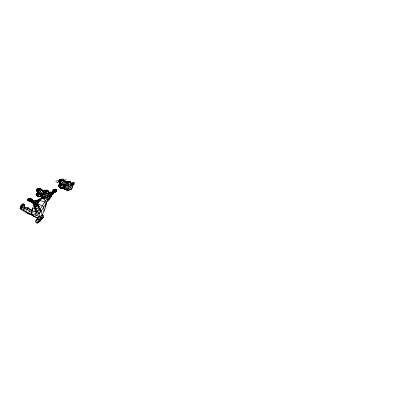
<?xml version="1.0" encoding="UTF-8"?>
<svg xmlns="http://www.w3.org/2000/svg" width="402" height="402" viewBox="0 0 402 402"><rect width="100%" height="100%" fill="white"/><g stroke="black" fill="none" stroke-linecap="round" stroke-linejoin="round"><path stroke-width="0.6" d="M37.476 218.633L36.034 220.291L35.723 221.371L36.311 222.773L37.21 223.095L40.537 220.793L41.773 218.668L41.783 218L41.15 217.351M23.13 210.467L24.823 208.12L24.14 206.734L24.542 205.568L24.065 204.296L23.321 203.859L22.311 204.256L20.984 205.789L20.1 208.744L27.758 213.648L32.678 215.407L36.592 217.557L38.823 219.894L39.798 220.195L41.125 219.397C42.18 213.336 46.32 208.161 46.476 201.819L43.728 198.97L42.044 198.347L38.858 199.261L37.587 200.563M27.768 213.07L27.758 213.648L29.683 211.166L30.401 209.548L28.175 207.688L24.939 207.723L24.577 208.11M63.214 187.578L64.149 189.267L67.993 190.458L70.325 189.789L71.913 188.573L68.27 185.654L63.235 186.206L61.576 184.975L59.617 185.166L58.546 185.875L60.189 188.096L60.943 188.186L61.878 187.603L63.235 186.206L63.521 185L61.501 183.744L59.32 184.392L58.777 184.935L58.546 185.875L59.355 187.342L60.189 188.096L63.777 187.588L65.39 186.201L65.591 184.845L66.556 183.121C65.3 180.95 62.672 178.955 60.019 179.448C59.31 180.9 60.029 182.794 60.782 184.091L59.792 183.804L59.225 182.423L59.29 180.171L60.305 179.689M65.395 182.026L66.993 181.297L68.084 181.297L69.099 182.614L68.27 185.654L64.104 184.186L60.808 180.88L60.747 179.734L61.189 179.423L61.315 180.121L60.144 181.372L59.35 181.317L59.29 180.171C61.958 178.744 64.606 181.624 66.556 183.121L69.099 182.614L70.677 182.92L71.742 183.523L71.471 185.473L72.692 185.764L74.119 184.071L74.285 182.83L73.154 182.372L71.742 183.523L70.702 187.367L68.652 188.935L65.647 189.804L63.787 187.598L67.737 188.071L70.325 189.789L71.913 188.573L72.712 185.593M40.909 196.357L39.758 196.804L41.707 195.04L41.994 193.93L42.652 193.442L40.878 193.558L38.909 192.945L36.853 193.548L36.331 194.071L36.09 194.985L37.843 196.839L41.411 196.307L42.959 194.975L43.185 193.653L44.145 191.985L43.853 191.236C42.225 189.975 40.285 187.754 38.009 188.714L37.718 188.498L37.024 189.181L36.959 191.352L38.386 193.483L39.175 193.236L41.039 193.864L45.783 194.427L48.17 196.06L49.26 192.317L48.114 190.674L47.119 190.191L45.898 190.171M43.667 190.638L45.753 190.166L46.657 191.468L45.783 194.427L41.667 193.05L40.26 191.87L38.441 189.885L38.391 188.774L38.838 188.463L38.939 189.151L37.803 190.357L37.074 190.292L37.024 189.181L38.391 188.774L39.989 189.176L44.145 191.985L48.888 194.402L49.622 195.407M41.406 215.698L42.416 215.01L43.155 215.537L43.346 216.979L41.783 218L40.597 219.969L40.537 220.793L38.21 222.512M39.893 193.623L38.11 191.452L37.723 188.85L37.994 188.407L39.009 188.267L39.728 188.493L39.989 189.176L39.496 189.327M20.175 208.447L21.527 205.206L22.803 205.005L23.547 205.442L24.939 207.723L24.823 208.12L28.1 208.231L30.376 210.02L32.366 210.357L30.401 209.548M38.748 200.141L38.858 199.261L40.326 198.97M53.345 192.432L55.989 191.844L56.581 191.251L56.732 189.85L55.551 189.146L53.958 189.623L52.833 190.633C51.727 194.789 47.602 197.683 43.401 198.075L43.728 198.97C47.823 198.347 50.426 195.116 52.652 191.945L53.004 190.935L53.853 190.342L55.938 190.076L56.632 190.563C52.21 193.447 50.567 198.774 46.521 202.201M72.692 185.764L73.154 182.372M73.536 184.85L73.857 182.473M71.993 185.719L72.37 182.94M28.175 207.688L27.356 209.447L25.346 211.949L25.432 211.392M56.632 190.563L56.732 189.85L55.551 189.146L53.958 189.623L53.853 190.342L54.491 191.422L55.185 191.915L55.989 191.844M52.833 190.633L52.652 191.945L53.104 192.015L54.491 191.422L55.36 190.478M55.476 189.684L55.551 189.146M55.185 191.915L55.27 191.337M55.31 190.829L56.044 189.362L54.953 189.317L54.853 190.03L55.31 190.829L56.581 191.251L56.27 189.458M56.004 191.317L56.064 190.89M55.205 191.829L54.968 192.317L54.25 192.442L53.556 191.955L53.642 191.382M24.823 208.12L21.939 206.347L20.984 206.588L20.1 208.744L23.321 203.859L22.773 204.447M54.285 192.447L53.803 192.503L52.903 193.839L52.592 193.468C51.16 197.357 46.833 199.437 46.004 203.543C42.748 208.392 40.094 215.442 33.517 216.266L31.673 214.256L31.637 212.779L27.356 209.447L24.341 208.909L21.381 207.161L20.768 207.347L20.648 208.161L23.492 210.08L28.296 213.09L31.673 214.256L33.517 216.266L36.592 217.557L39.818 216.698L42.079 214.99L41.22 210.929L39.622 208.804M44.642 190.498L44.738 190.151L43.064 190.99L44.592 191.121L44.738 190.151L47.119 190.191L48.21 191.754L49.26 192.317L51.059 191.98L51.843 192.568L51.411 194.01M45.491 206.889L46.004 203.543L44.728 202.065L39.944 200.518L37.808 201.126M24.065 204.296L20.849 209.186L20.924 208.884M35.331 209.507L35.009 211.296L35.431 213.924L36.748 215.402L39.818 216.698L41.476 218.296L40.692 219.135M44.104 196.523L43.954 197.146M69.687 186.573L67.737 188.071L64.883 188.895L63.461 188.387L63.225 187.533L64.426 187.181L69.687 186.573L70.365 184.95L70.677 182.92L69.456 181.342L68.084 181.297L66.219 182.362L65.36 182.121L65.295 182.377M63.325 184.694L65.064 184.613L64.451 185.096L64.179 186.237L62.144 188.071L62.235 187.749L64.426 187.181M41.059 189.448L40.13 188.769L41.044 189.056L41.24 190.417L40.26 191.87L38.441 192.97L37.677 191.583L37.451 188.93L37.723 188.488L39.009 188.267L40.13 188.769L39.105 190.714L37.667 191.588L36.959 191.352L36.748 190.503L37.009 189.498L37.471 188.875L37.587 189.136M61.576 184.975L59.194 186.458L59.787 186.528L61.576 184.975L61.802 184.036L61.501 183.744L58.777 184.935M60.104 184.372L59.732 185.242L59.973 184.297L61.802 184.036L63.521 185L68.27 185.654C65.978 183.603 62.848 178.94 59.285 180.478L58.968 181.553L59.225 182.423L60.004 182.649L61.506 181.734L62.405 180.151L62.099 179.458L61.315 179.237L60.019 179.448L59.591 180.408L59.29 180.171M38.451 192.965L37.542 192.669L36.748 190.503L37.009 189.498C40.401 188.051 43.572 192.457 45.783 194.427L40.733 195.035L38.934 194.151L37.064 194.322L36.09 194.985L37.843 196.839M66.898 181.649L66.993 181.297L69.456 181.342L70.445 181.86L71.742 183.523M60.385 179.377L61.315 179.237L63.431 180.051L63.692 181.443L62.687 182.94L61.365 183.92L60.466 182.508L60.225 181.056L59.35 181.317L59.285 180.478M60.647 179.428L62.099 179.458L63.486 178.905M60.154 181.362L60.24 181.051M61.189 179.423L60.305 179.362L60.044 179.815L60.144 181.372M60.004 182.649L60.134 182.146M60.466 182.508L60.596 182.011L61.506 181.734M59.35 181.317L60.808 180.88L61.315 180.121M60.747 179.734L61.044 179.965L61.315 179.237L61.199 179.729M60.481 182.498L60.607 182.005M39.758 196.804L39.853 196.493L42.029 195.92L47.165 195.312L48.21 191.754L43.843 191.241L46.034 190.573L44.592 191.121L43.064 190.99M40.878 193.558L40.733 195.035L38.557 196.935L37.22 195.638L37.064 194.322L37.436 193.478L38.909 192.945L39.175 193.236L38.934 194.151L37.235 195.638L36.672 195.563L38.924 194.156L38.13 194.387L37.914 195.201L36.672 195.563M59.792 183.804L58.968 181.553L59.255 180.508M59.466 182.704L59.602 182.196M59.853 181.463L59.747 181.011M60.36 179.518L60.687 179.282M38.557 196.935L38.642 196.608M36.09 194.985L37.18 194.397L37.426 193.483L39.175 193.236M37.235 195.638L37.095 195.282L37.914 195.201L39.431 196.377L40.547 196.292M31.637 199.02L32.351 199.608L32.21 199.261L31.637 199.02L32.21 199.261L31.889 199.955L32.155 199.945L32.351 199.608L31.874 199.01L30.592 199.839L30.331 198.789L29.487 198.633L28.034 198.935L27.683 199.709L28.004 200.523L29.245 201.181L30.889 201.035L29.245 201.181L28.004 200.523L27.683 199.709L28.889 199.719L30.652 200.427M45.436 191.302L45.753 190.166L43.532 190.824L44.738 190.151C42.305 192.01 46.2 190.372 44.019 190.824M37.723 189.91L37.074 190.292L38.441 189.885L38.838 188.463L38.095 188.412M38.11 191.452L38.26 190.965L39.105 190.714M36.939 189.749L37.471 188.875M36.959 191.352L37.24 190.357L36.748 190.503M37.532 190.437L37.431 190M38.009 188.714L38.11 188.402M37.803 190.357L37.713 189.915L38.441 189.885M37.677 191.583L37.818 191.096M50.074 192.091L49.195 194.995L49.989 195.518M50.114 195.101L51.059 191.98M48.898 193.513L49.26 192.317M36.974 205.04L39.944 200.518L42.044 198.347L44.964 197.764L45.305 196.744L47.165 195.312M62.682 187.468L62.456 188.086L62.863 188.628L63.627 188.156M62.863 188.628L63.325 187.347M37.853 200.789L37.687 200.181L37.115 200.457L35.08 204.528C35.753 207.809 36.698 211.221 39.135 213.668L39.009 209.995L38.517 207.774L36.788 206.286L36.19 203.93L33.557 203.713L33.879 204.427L35.08 204.528C36.527 203.884 37.934 202.643 38.105 200.985L35.924 200.357C34.205 201.075 32.848 203.327 34.054 205.035L35.25 205.141C36.703 204.497 38.105 203.251 38.275 201.598L37.687 200.181L35.924 200.357L33.879 204.427L35.929 211.005L36.939 212.829L39.135 213.668L39.818 216.698L41.125 219.397L38.421 222.326L37.21 223.095L39.798 220.195L38.763 216.979M28.828 198.709L28.135 199.261L28.034 198.935C29.582 197.975 31.431 201.221 32.23 199.307L31.874 199.01L31.622 199.281L32.155 199.945L30.964 200.181L30.688 201.508L33.331 203.472L31.004 201.869L29.467 199.879L29.818 199.106L31.291 199.643L31.909 200.437L32.019 199.608L31.361 199.286L31.497 199.628M31.054 200.925L29.964 201.231L29.256 200.764L28.889 199.719L29.487 198.633L29.889 199.372L30.647 199.422L31.281 200.538L31.622 199.281L31.291 199.643L30.647 199.422L29.733 200.558L31.004 201.869L31.301 201.382L30.301 200.196L28.542 200.719L28.085 199.613L28.436 198.839L29.487 198.633L31.291 199.643L31.909 200.437L31.401 200.151M30.612 200.633L30.436 201.02L31.617 201.739L31.004 201.869M28.004 200.523L28.215 200.06L27.783 200.03L28.919 200.523M34.291 204.874L32.431 208.613L31.637 212.779L32.431 208.613L34.577 208.015M69.817 189.659L70.983 189.327L71.521 188.247M42.677 218.065L43.346 216.979L40.195 220.678M61.295 184.111L61.501 183.744M59.109 184.759L59.963 184.302M34.361 202.367L34.19 201.754L35.265 201.281L37.863 202.055L38.034 202.668L37.059 203.518L36.944 204.633L38.587 205.216L40.697 211.613L39.914 209.447L44.728 202.065L45.2 200.347L47.069 199.407L49.808 196.854L51.994 193.588L52.25 192.241L52.561 192.613M52.873 192.98L53.185 193.347L52.903 193.839L52.305 193.96L51.964 192.729M47.491 197.025L46.989 197.879L47.069 199.407L47.652 200.085L48.727 199.9L51.366 196.477L50.984 197.131L50.205 197.322L49.808 196.854L50.175 195.076M39.687 208.839L39.009 209.995L37.069 211.1L35.929 211.005L35.049 209.683L33.617 203.03L35.753 202.834L36.919 203.301L37.26 205.492L36.788 206.286L35.527 207.015L34.738 206.945L34.426 206.085M35.08 204.528L35.406 203.643M38.687 193.302L38.909 192.945M35.014 200.905L33.316 201.256L32.924 201.904L32.929 203.02L33.969 203.03M36.637 193.905L36.853 193.548L37.567 193.548M30.688 201.508L30.984 201.025M51.994 193.588L53.104 192.015L52.722 191.352M42.22 215.291L42.416 215.01M42.059 198.292L42.622 197.513L45.305 196.744L46.21 197.568L48.17 196.06M42.788 216.05L43.155 215.537L41.763 216.432M35.723 221.371L37.853 218.899M21.763 204.844L22.311 204.256L23.266 204.161L24.009 204.598L24.542 205.568M21.527 205.206L20.984 205.789L21.115 206.809M22.869 204.583L23.266 204.161M21.381 207.161L20.768 207.347M21.798 207.95L22.13 207.598M40.677 219.844L43.099 217.316M52.305 193.96L53.803 192.503L53.104 192.015M41.783 198.678L41.054 198.824L42.622 197.513L40.904 196.246L42.014 197.834M44.592 191.121L45.753 190.166M40.597 219.969L39.607 220.743L39.356 221.783L38.421 222.326M41.773 218.668L42.798 217.899L41.944 218.155M40.793 193.699L41.667 193.05L42.838 191.005L42.486 190.091L41.532 189.794L42.677 190.689M63.184 184.86L65.154 182.608L64.878 181.146L68.315 182.689M37.245 219.522L36.034 220.291L36.924 219.793M36.728 222.532L36.311 222.773L38.823 219.894L37.672 217.271M55.938 190.076L55.37 190.397L54.853 190.03M65.717 182L66.993 181.297L65.36 182.121M37.426 193.483L36.331 194.071L37.13 193.834M58.546 185.875L59.34 185.453M66.471 181.81L67.41 181.312L68.516 181.312L68.752 182.161M35.195 200.749L36.497 200.085M56.561 182.835L59.049 181.639M54.22 189.734L53.109 190.216L53.004 190.935L53.556 191.955M37.135 200.312L40.215 198.99M62.144 188.071L63.3 187.623M71.697 183.835L74.285 182.83M71.526 185.076L74.119 184.071M61.044 179.965L61.385 179.865M61.853 179.95L62.436 179.774M61.878 180.312L62.405 180.151M58.968 181.553L59.491 181.397M61.772 180.714L62.3 180.553M37.723 188.488L38.838 188.463M68.4 181.709L66.219 182.362L69.099 182.614M39.009 188.9L38.391 188.774M38.939 189.151L38.381 189.071M36.863 190.111L37.351 189.965M39.386 189.719L39.878 189.568M60.772 184.096L61.365 183.92M60.948 184.287L61.802 184.036M65.873 183.729L66.441 183.563C68.687 184.267 71.476 184.794 72.46 187.252M62.159 188.071L60.943 188.186L59.657 186.151L60.521 186.066L61.878 187.603L62.973 187.533M59.194 186.458L60.521 186.066M43.486 192.568L44.014 192.412L46.356 193.116M40.617 193.985L41.039 193.864M40.904 196.246L42.029 195.92M70.988 188.839L71.913 188.573M41.054 198.824L44.235 197.91L45.305 196.744L41.431 196.317M55.682 181.262L59.818 180.146M44.964 197.764L48.124 196.96M44.145 191.985L46.657 191.468M30.964 200.181L33.316 201.256L36.255 200.688M29.452 200.869L28.713 200.985L28.487 200.492M34.617 201.683L32.924 201.904L30.668 200.663M63.431 180.051L66.461 179.865M60.044 180.915L60.808 180.88M66.827 190.04L68.652 189.995L67.993 190.458L64.149 189.267M69.526 181.855L70.445 181.86L71.204 183.322M47.26 190.659L48.114 190.674L49.129 192.543M30.592 199.839L31.743 200.05M37.331 205.12L38.587 205.216L38.883 206.683M35.471 203.869L36.19 203.93M39.728 188.493L37.994 188.407M49.165 192.648L51.672 193.146M48.768 193.945L50.371 194.261M35.964 211.598L35.009 211.296L31.783 212.176L32.2 214.799L35.431 213.924L36.939 212.829L35.049 209.683M37.502 203.97L42.547 205.794L43.838 207.271L44.099 211.492M29.24 198.945L30.999 199.628L30.331 198.789L30.517 199.779M41.316 197L42.622 197.513M34.115 201.06L31.577 200.05L31.889 200.412L31.356 199.889M32.416 200.633L33.989 201.296M28.859 213.593L32.678 215.407M66.551 183.126L68.837 184.302M59.657 186.151L59.797 186.523L59.617 185.166M20.437 207.176L20.904 207.447M20.221 207.934L20.502 208.095M29.467 199.879L29.909 200.171M29.818 199.106L30.964 199.864M54.335 191.87L54.968 192.317M52.652 191.945L52.999 192.191M37.723 188.85L38.155 189.156M37.698 189.131L38.084 189.407M37.024 189.181L37.326 189.402M70.526 188.975L70.983 189.327M59.742 179.91L60.174 180.232M33.316 201.256L33.718 201.709M49.788 195.729L50.19 196.196M31.361 199.286L31.627 199.623M31.874 199.01L32.351 199.608M30.889 199.603L30.331 198.789L30.869 199.729M34.492 207.462L35.14 208.799L36.406 208.899L38.517 207.774L39.245 206.543L37.26 205.492L37.059 203.518L37.09 203.914M69.953 181.598L70.415 182.583M34.557 202.734L34.667 203.116M35.753 202.834L35.863 203.216M37.115 200.457L37.245 200.915M44.336 190.9L44.632 190.819L44.351 190.875M61.024 187.85L60.943 188.186L61.039 187.845"/></g></svg>
